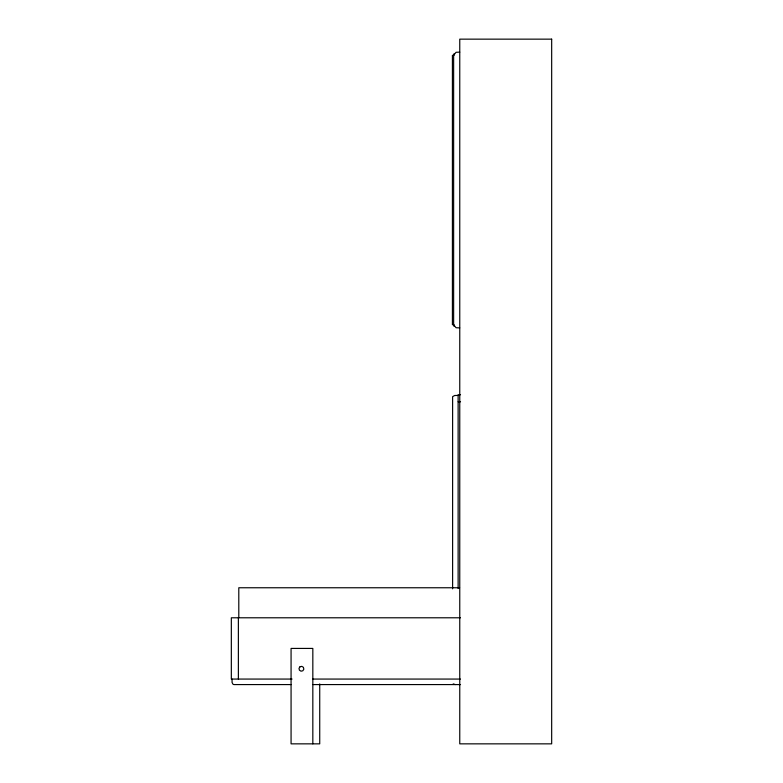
<?xml version="1.0" encoding="UTF-8"?>
<svg xmlns="http://www.w3.org/2000/svg" width="783" height="783" viewBox="0 0 783 783"><rect width="100%" height="100%" fill="white"/><g stroke="black" fill="none" stroke-linecap="round" stroke-linejoin="round"><path stroke-width="1.17" d="M459.758 52.138L456.039 52.295L453.631 55.319L453.631 324.71L456.039 327.734L459.758 327.891M452.819 396.531L454.659 395.503L458.124 395.435M460.531 394.73L458.124 394.73L458.124 588.464M458.124 401.777L460.531 401.777M459.621 587.759L238.795 587.759L238.795 617.738M460.433 617.787L231.328 617.787L231.328 679.067L292.059 679.067M312.554 679.067L460.433 679.067M233.794 684.577L291.159 684.577M313.131 684.577L460.531 684.577M455.373 684.577L453.181 683.892M233.119 684.371L232.091 682.541L232.032 679.067M452.613 397.206L452.613 588.836M319.728 683.902L319.728 743.85L291.07 743.85L291.07 648.422L312.828 648.422L312.828 743.85M238.375 617.787L238.375 679.067M454.199 326.031A7.624 5.696 0 0 1 453.631 324.71L452.408 324.71L452.408 55.319L453.631 55.319A6.978 5.422 0 0 1 454.404 53.694M454.199 53.998A7.624 5.696 0 0 0 453.631 55.319A8.721 6.107 0 0 1 454.023 54.311M454.404 326.335A6.978 5.422 0 0 1 453.631 324.71A8.721 6.107 0 0 0 454.023 325.718M299.987 666.783L298.998 668.369L299.419 670.199L301.015 671.188L302.845 670.767L303.833 669.171L303.413 667.341L301.817 666.353L299.987 666.783M551.672 39.15L459.758 39.15L459.758 743.85L551.672 743.85L551.672 39.15"/></g></svg>
